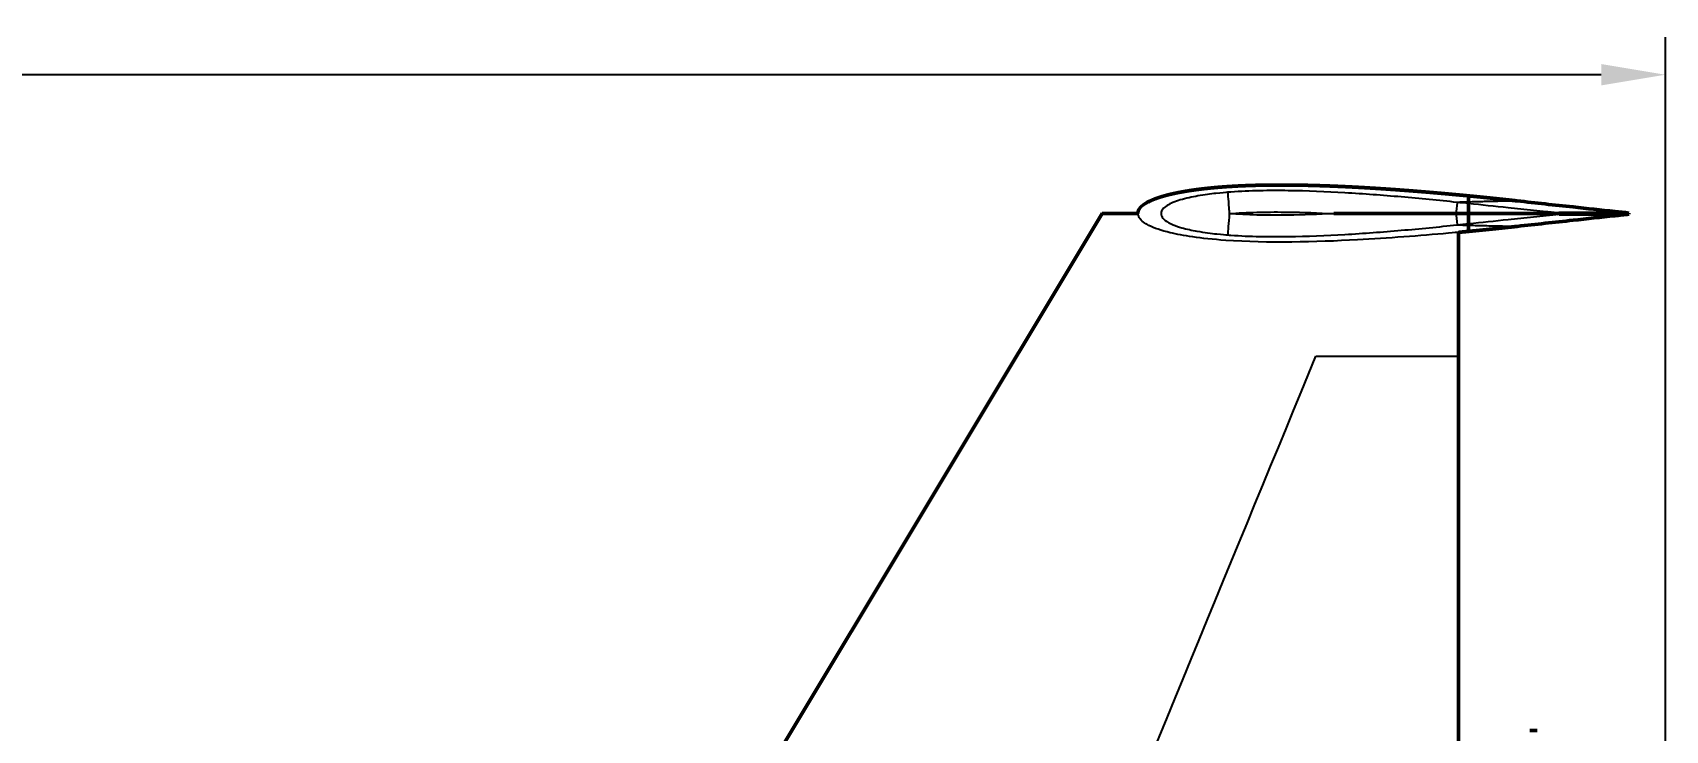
# Model space of a CAD drawing. Header units: inches. Extents: x -35.3 to 25, y 1.9 to 19.6.
# Drawn here: x 18.92 to 25.02, y 13.9 to 16.51 of the extents above; entities that cross this region are included whole.
import ezdxf

# ---------------------------------------------------------------- set-up
doc = ezdxf.new("R2010")
doc.units = ezdxf.units.IN
doc.header["$LTSCALE"] = 0.75
doc.header["$MEASUREMENT"] = 0
for name, color, linetype, lineweight in [('Dimensions', 7, 'Continuous', 25), ('Visible', 7, 'Continuous', 50), ('Visible Narrow', 7, 'Continuous', 25)]:
    doc.layers.add(name, color=color, linetype=linetype, lineweight=lineweight)
doc.styles.get("Standard").update_dxf_attribs({"font": 'arial.ttf'})
doc.dimstyles.get("Standard").update_dxf_attribs({"dimtxt": 0.24, "dimasz": 0.24, "dimexe": 0.14, "dimexo": 0.14, "dimgap": 0.1, "dimtad": 0, "dimtih": 1, "dimtoh": 1, "dimlfac": 0.083333, "dimzin": 12, "dimdsep": 46, "dimtxsty": 'Standard', "dimcen": 0, "dimclrd": 256, "dimclre": 256, "dimclrt": 256, "dimazin": 3, "dimtp": 0.01, "dimtm": 0.01, "dimtfac": 1, "dimtofl": 0, "dimtmove": 0, "dimatfit": 3, "dimfxl": 1, "dimtolj": 1, "dimtzin": 12, "dimarcsym": 1})

# ---------------------------------------------------------------- blocks, each defined once
blk = doc.blocks.new('*D7')
at = {"layer": 'Defpoints', "color": 0, "transparency": 16777216}
for p in [(25.022089, 16.348685), (25.022089, 12.229037), (9.022089, 11.495704)]:
    blk.add_point(p, dxfattribs=at)
at = {"layer": 'Dimensions', "lineweight": -2, "transparency": 16777216}
for p, q in [((9.022089, 11.635704), (9.022089, 16.488685)), ((25.022089, 12.369037), (25.022089, 16.488685)), ((9.262089, 16.348685), (17.264115, 16.348685)), ((24.782089, 16.348685), (17.78286, 16.348685))]:
    blk.add_line(p, q, dxfattribs=at)
at = {"layer": 'Dimensions', "transparency": 16777216}
for points in [[(9.262089, 16.388685), (9.262089, 16.308685), (9.022089, 16.348685)], [(24.782089, 16.388685), (24.782089, 16.308685), (25.022089, 16.348685)]]:
    blk.add_solid(points, dxfattribs=at)
at = {"layer": 'Dimensions', "transparency": 16777216, "insert": (17.523488, 16.348685), "char_height": 0.24, "attachment_point": 5}
blk.add_mtext('\\A1;12', dxfattribs=at)

msp = doc.modelspace()

# ---------------------------------------------------------------- linework, layer by layer
at = {"layer": 'Visible', "extrusion": (-1, 2e-16, 0)}
for p, q in [((20.9348, 12.528), (22.9154, 15.829)), ((24.8859, 15.8313, 0.0043), (24.6246, 15.8308, 3.254)), ((24.6246, 15.8272, 3.254), (24.8859, 15.8268, 0.0043)), ((24.8859, 15.8268, 0.0043), (24.8859, 15.8313, 0.0043)), ((24.2488, 15.2957, 0.0021), (24.2488, 15.759, 0.0017)), ((24.2488, 13.029, 0.0038), (24.2488, 15.2957, 0.0021)), ((24.5154, 13.8957), (24.5421, 13.8957))]:
    msp.add_line(p, q, dxfattribs=at)
at = {"layer": 'Visible'}
for points, degree, knots in [([(23.0488, 15.829), (23.0488, 15.8296), (23.0488, 15.8307), (23.0489, 15.8324), (23.0493, 15.8347), (23.05, 15.8374), (23.0509, 15.8401), (23.0521, 15.8428), (23.0536, 15.8453), (23.0553, 15.8478), (23.0572, 15.8503), (23.0592, 15.8527), (23.0615, 15.855), (23.0639, 15.8572), (23.0664, 15.8593), (23.0691, 15.8615), (23.072, 15.8635), (23.0749, 15.8655), (23.078, 15.8674), (23.0811, 15.8693), (23.0844, 15.8711), (23.0878, 15.8729), (23.0912, 15.8747), (23.0948, 15.8764), (23.0984, 15.878), (23.1021, 15.8797), (23.1059, 15.8812), (23.1098, 15.8828), (23.1137, 15.8843), (23.1177, 15.8858), (23.1218, 15.8872), (23.1259, 15.8886), (23.1301, 15.89), (23.1343, 15.8914), (23.1386, 15.8927), (23.143, 15.894), (23.1474, 15.8952), (23.1519, 15.8965), (23.1564, 15.8977), (23.161, 15.8989), (23.1656, 15.9), (23.1703, 15.9012), (23.175, 15.9023), (23.1798, 15.9033), (23.1846, 15.9044), (23.1894, 15.9055), (23.1943, 15.9065), (23.1992, 15.9075), (23.2042, 15.9084), (23.2092, 15.9094), (23.2142, 15.9103), (23.2193, 15.9112), (23.2244, 15.9121), (23.2296, 15.913), (23.2348, 15.9138), (23.24, 15.9147), (23.2453, 15.9155), (23.2506, 15.9163), (23.2559, 15.9171), (23.2612, 15.9178), (23.2666, 15.9185), (23.272, 15.9193), (23.2775, 15.92), (23.2829, 15.9207), (23.2885, 15.9213), (23.294, 15.922), (23.2995, 15.9226), (23.3051, 15.9232), (23.3107, 15.9238), (23.3164, 15.9244), (23.322, 15.925), (23.3277, 15.9255), (23.3334, 15.9261), (23.3392, 15.9266), (23.3449, 15.9271), (23.3507, 15.9276), (23.3565, 15.928), (23.3624, 15.9285), (23.3682, 15.9289), (23.3741, 15.9294), (23.38, 15.9298), (23.3859, 15.9302), (23.3918, 15.9306), (23.3978, 15.9309), (23.4038, 15.9313), (23.4098, 15.9316), (23.4158, 15.932), (23.4218, 15.9323), (23.4279, 15.9326), (23.4339, 15.9329), (23.44, 15.9331), (23.4461, 15.9334), (23.4523, 15.9337), (23.4584, 15.9339), (23.4645, 15.9341), (23.4707, 15.9343), (23.4769, 15.9345), (23.4831, 15.9347), (23.4893, 15.9349), (23.4956, 15.9351), (23.5018, 15.9352), (23.5081, 15.9353), (23.5144, 15.9355), (23.5206, 15.9356), (23.5269, 15.9357), (23.5333, 15.9358), (23.5396, 15.9359), (23.5459, 15.9359), (23.5523, 15.936), (23.5587, 15.936), (23.565, 15.9361), (23.5714, 15.9361), (23.5778, 15.9361), (23.5843, 15.9361), (23.5907, 15.9361), (23.5971, 15.9361), (23.6036, 15.9361), (23.61, 15.936), (23.6165, 15.936), (23.623, 15.9359), (23.6295, 15.9359), (23.6359, 15.9358), (23.6425, 15.9357), (23.649, 15.9356), (23.6555, 15.9355), (23.662, 15.9354), (23.6686, 15.9353), (23.6751, 15.9351), (23.6817, 15.935), (23.6882, 15.9348), (23.6948, 15.9347), (23.7014, 15.9345), (23.708, 15.9343), (23.7145, 15.9341), (23.7211, 15.934), (23.7277, 15.9337), (23.7344, 15.9335), (23.741, 15.9333), (23.7476, 15.9331), (23.7542, 15.9329), (23.7609, 15.9326), (23.7675, 15.9324), (23.7741, 15.9321), (23.7808, 15.9318), (23.7874, 15.9316), (23.7941, 15.9313), (23.8007, 15.931), (23.8074, 15.9307), (23.8141, 15.9304), (23.8207, 15.9301), (23.8274, 15.9298), (23.8341, 15.9295), (23.8408, 15.9291), (23.8475, 15.9288), (23.8541, 15.9285), (23.8608, 15.9281), (23.8675, 15.9278), (23.8742, 15.9274), (23.8809, 15.927), (23.8876, 15.9267), (23.8943, 15.9263), (23.901, 15.9259), (23.9077, 15.9255), (23.9144, 15.9251), (23.9211, 15.9247), (23.9278, 15.9243), (23.9345, 15.9239), (23.9412, 15.9235), (23.9479, 15.923), (23.9546, 15.9226), (23.9613, 15.9222), (23.968, 15.9217), (23.9747, 15.9213), (23.9814, 15.9208), (23.9881, 15.9204), (23.9948, 15.9199), (24.0015, 15.9194), (24.0081, 15.919), (24.0148, 15.9185), (24.0215, 15.918), (24.0282, 15.9175), (24.0349, 15.917), (24.0416, 15.9165), (24.0482, 15.916), (24.0549, 15.9155), (24.0616, 15.915), (24.0682, 15.9145), (24.0749, 15.914), (24.0815, 15.9135), (24.0882, 15.9129), (24.0948, 15.9124), (24.1015, 15.9119), (24.1081, 15.9113), (24.1148, 15.9108), (24.1214, 15.9103), (24.128, 15.9097), (24.1346, 15.9092), (24.1412, 15.9086), (24.1478, 15.9081), (24.1544, 15.9075), (24.161, 15.9069), (24.1676, 15.9064), (24.1742, 15.9058), (24.1808, 15.9052), (24.1873, 15.9046), (24.1939, 15.9041), (24.2004, 15.9035), (24.207, 15.9029), (24.2135, 15.9023), (24.22, 15.9017), (24.2266, 15.9011), (24.2331, 15.9005), (24.2396, 15.8999), (24.2461, 15.8993), (24.2525, 15.8987), (24.259, 15.8981), (24.2655, 15.8975), (24.2719, 15.8969), (24.2773, 15.8964), (24.2814, 15.896), (24.2842, 15.8957), (24.2857, 15.8955), (24.2859, 15.8955)], 5, [-0.5, -0.5, -0.5, -0.5, -0.5, -0.5, -0.4984615, -0.4969231, -0.4953846, -0.4938462, -0.4923077, -0.4907692, -0.4892308, -0.4876923, -0.4861538, -0.4846154, -0.4830769, -0.4815385, -0.48, -0.4784615, -0.4769231, -0.4753846, -0.4738462, -0.4723077, -0.4707692, -0.4692308, -0.4676923, -0.4661538, -0.4646154, -0.4630769, -0.4615385, -0.46, -0.4584615, -0.4569231, -0.4553846, -0.4538462, -0.4523077, -0.4507692, -0.4492308, -0.4476923, -0.4461538, -0.4446154, -0.4430769, -0.4415385, -0.44, -0.4384615, -0.4369231, -0.4353846, -0.4338462, -0.4323077, -0.4307692, -0.4292308, -0.4276923, -0.4261538, -0.4246154, -0.4230769, -0.4215385, -0.42, -0.4184615, -0.4169231, -0.4153846, -0.4138462, -0.4123077, -0.4107692, -0.4092308, -0.4076923, -0.4061538, -0.4046154, -0.4030769, -0.4015385, -0.4, -0.3984615, -0.3969231, -0.3953846, -0.3938462, -0.3923077, -0.3907692, -0.3892308, -0.3876923, -0.3861538, -0.3846154, -0.3830769, -0.3815385, -0.38, -0.3784615, -0.3769231, -0.3753846, -0.3738462, -0.3723077, -0.3707692, -0.3692308, -0.3676923, -0.3661538, -0.3646154, -0.3630769, -0.3615385, -0.36, -0.3584615, -0.3569231, -0.3553846, -0.3538462, -0.3523077, -0.3507692, -0.3492308, -0.3476923, -0.3461538, -0.3446154, -0.3430769, -0.3415385, -0.34, -0.3384615, -0.3369231, -0.3353846, -0.3338462, -0.3323077, -0.3307692, -0.3292308, -0.3276923, -0.3261538, -0.3246154, -0.3230769, -0.3215385, -0.32, -0.3184615, -0.3169231, -0.3153846, -0.3138462, -0.3123077, -0.3107692, -0.3092308, -0.3076923, -0.3061538, -0.3046154, -0.3030769, -0.3015385, -0.3, -0.2984615, -0.2969231, -0.2953846, -0.2938462, -0.2923077, -0.2907692, -0.2892308, -0.2876923, -0.2861538, -0.2846154, -0.2830769, -0.2815385, -0.28, -0.2784615, -0.2769231, -0.2753846, -0.2738462, -0.2723077, -0.2707692, -0.2692308, -0.2676923, -0.2661538, -0.2646154, -0.2630769, -0.2615385, -0.26, -0.2584615, -0.2569231, -0.2553846, -0.2538462, -0.2523077, -0.2507692, -0.2492308, -0.2476923, -0.2461538, -0.2446154, -0.2430769, -0.2415385, -0.24, -0.2384615, -0.2369231, -0.2353846, -0.2338462, -0.2323077, -0.2307692, -0.2292308, -0.2276923, -0.2261538, -0.2246154, -0.2230769, -0.2215385, -0.22, -0.2184615, -0.2169231, -0.2153846, -0.2138462, -0.2123077, -0.2107692, -0.2092308, -0.2076923, -0.2061538, -0.2046154, -0.2030769, -0.2015385, -0.2, -0.1984615, -0.1969231, -0.1953846, -0.1938462, -0.1923077, -0.1907692, -0.1892308, -0.1876923, -0.1861538, -0.1846154, -0.1830769, -0.1815385, -0.18, -0.1784615, -0.1769231, -0.1753846, -0.1738462, -0.1723077, -0.1707692, -0.1692308, -0.1676923, -0.1661538, -0.1658872, -0.1658872, -0.1658872, -0.1658872, -0.1658872, -0.1658872]), ([(24.2859, 15.8723, 2.6293), (24.2859, 15.8752, 2.3125), (24.2859, 15.8781, 1.9921), (24.2859, 15.886, 1.1034), (24.2859, 15.8908, 0.5498), (24.2859, 15.8955)], 3, [-59.775531, -59.775531, -59.775531, -59.775531, -37.704529, -37.704529, 0, 0, 0, 0]), ([(24.2859, 15.8955), (24.287, 15.8954), (24.2893, 15.8952), (24.293, 15.8948), (24.2979, 15.8944), (24.304, 15.8938), (24.3104, 15.8931), (24.3168, 15.8925), (24.3232, 15.8919), (24.3295, 15.8913), (24.3359, 15.8906), (24.3422, 15.89), (24.3485, 15.8893), (24.3548, 15.8887), (24.3611, 15.8881), (24.3674, 15.8874), (24.3736, 15.8868), (24.3799, 15.8861), (24.3861, 15.8855), (24.3923, 15.8848), (24.3985, 15.8842), (24.4047, 15.8835), (24.4109, 15.8829), (24.417, 15.8822), (24.4232, 15.8816), (24.4293, 15.8809), (24.4354, 15.8803), (24.4415, 15.8796), (24.4476, 15.8789), (24.4536, 15.8783), (24.4589, 15.8777), (24.463, 15.8773), (24.4659, 15.8769), (24.4676, 15.8768), (24.4681, 15.8767)], 5, [-0.16588722, -0.16588722, -0.16588722, -0.16588722, -0.16588722, -0.16588722, -0.16461538, -0.16307692, -0.16153846, -0.16, -0.15846154, -0.15692308, -0.15538462, -0.15384615, -0.15230769, -0.15076923, -0.14923077, -0.14769231, -0.14615385, -0.14461538, -0.14307692, -0.14153846, -0.14, -0.13846154, -0.13692308, -0.13538462, -0.13384615, -0.13230769, -0.13076923, -0.12923077, -0.12769231, -0.12615385, -0.12461538, -0.12307692, -0.12153846, -0.12092747, -0.12092747, -0.12092747, -0.12092747, -0.12092747, -0.12092747]), ([(24.2859, 15.8723, 2.6293), (24.2859, 15.8752, 2.3125), (24.2859, 15.8781, 1.9921), (24.2859, 15.886, 1.1034), (24.2859, 15.8908, 0.5498), (24.2859, 15.8955)], 3, [-59.775531, -59.775531, -59.775531, -59.775531, -37.704529, -37.704529, 0, 0, 0, 0]), ([(24.2859, 15.7625), (24.2857, 15.7625), (24.2842, 15.7624), (24.2814, 15.7621), (24.2773, 15.7617), (24.2719, 15.7612), (24.2655, 15.7606), (24.2596, 15.76), (24.2549, 15.7596), (24.2516, 15.7593), (24.2495, 15.7591), (24.2488, 15.759)], 5, [-0.834112776, -0.834112776, -0.834112776, -0.834112776, -0.834112776, -0.834112776, -0.833846154, -0.832307692, -0.830769231, -0.829230769, -0.827692308, -0.826153846, -0.825254249, -0.825254249, -0.825254249, -0.825254249, -0.825254249, -0.825254249]), ([(24.4681, 15.7814), (24.4676, 15.7813), (24.4659, 15.7811), (24.463, 15.7808), (24.4589, 15.7804), (24.4536, 15.7798), (24.4476, 15.7791), (24.4415, 15.7785), (24.4354, 15.7778), (24.4293, 15.7772), (24.4232, 15.7765), (24.417, 15.7758), (24.4109, 15.7752), (24.4047, 15.7745), (24.3985, 15.7739), (24.3923, 15.7732), (24.3861, 15.7726), (24.3799, 15.7719), (24.3736, 15.7713), (24.3674, 15.7707), (24.3611, 15.77), (24.3548, 15.7694), (24.3485, 15.7687), (24.3422, 15.7681), (24.3359, 15.7675), (24.3295, 15.7668), (24.3232, 15.7662), (24.3168, 15.7656), (24.3104, 15.7649), (24.304, 15.7643), (24.2979, 15.7637), (24.293, 15.7632), (24.2893, 15.7629), (24.287, 15.7626), (24.2859, 15.7625)], 5, [-0.87907253, -0.87907253, -0.87907253, -0.87907253, -0.87907253, -0.87907253, -0.87846154, -0.87692308, -0.87538462, -0.87384615, -0.87230769, -0.87076923, -0.86923077, -0.86769231, -0.86615385, -0.86461538, -0.86307692, -0.86153846, -0.86, -0.85846154, -0.85692308, -0.85538462, -0.85384615, -0.85230769, -0.85076923, -0.84923077, -0.84769231, -0.84615385, -0.84461538, -0.84307692, -0.84153846, -0.84, -0.83846154, -0.83692308, -0.83538462, -0.83411278, -0.83411278, -0.83411278, -0.83411278, -0.83411278, -0.83411278])]:
    msp.add_open_spline(points, degree=degree, knots=knots, dxfattribs=at)
at = {"layer": 'Visible', "extrusion": (0, 1, 0)}
msp.add_open_spline([(23.0504, 15.829, 0.0627), (23.0497, 15.829, 0.0626), (23.0482, 15.829, 0.0623), (23.0459, 15.829, 0.0619), (23.0428, 15.829, 0.0614), (23.039, 15.829, 0.0607), (23.0353, 15.829, 0.06), (23.0315, 15.829, 0.0593), (23.0278, 15.829, 0.0586), (23.0241, 15.829, 0.0579), (23.0205, 15.829, 0.0571), (23.0169, 15.829, 0.0563), (23.0133, 15.829, 0.0555), (23.0097, 15.829, 0.0547), (23.0062, 15.829, 0.0539), (23.0027, 15.829, 0.053), (22.9992, 15.829, 0.0522), (22.9958, 15.829, 0.0513), (22.9925, 15.829, 0.0504), (22.9891, 15.829, 0.0495), (22.9858, 15.829, 0.0485), (22.9825, 15.829, 0.0475), (22.9793, 15.829, 0.0466), (22.9762, 15.829, 0.0455), (22.973, 15.829, 0.0445), (22.9699, 15.829, 0.0435), (22.9669, 15.829, 0.0424), (22.9639, 15.829, 0.0413), (22.961, 15.829, 0.0402), (22.9581, 15.829, 0.039), (22.9553, 15.829, 0.0378), (22.9525, 15.829, 0.0366), (22.9498, 15.829, 0.0354), (22.9471, 15.829, 0.0341), (22.9445, 15.829, 0.0328), (22.942, 15.829, 0.0315), (22.9396, 15.829, 0.0301), (22.9372, 15.829, 0.0287), (22.9349, 15.829, 0.0272), (22.9327, 15.829, 0.0257), (22.9306, 15.829, 0.0242), (22.9286, 15.829, 0.0226), (22.9267, 15.829, 0.021), (22.9249, 15.829, 0.0194), (22.9232, 15.829, 0.0176), (22.9217, 15.829, 0.0159), (22.9203, 15.829, 0.014), (22.919, 15.829, 0.0122), (22.9179, 15.829, 0.0102), (22.917, 15.829, 0.0083), (22.9163, 15.829, 0.0063), (22.9158, 15.829, 0.0042), (22.9155, 15.829, 0.0025), (22.9154, 15.829, 0.0013), (22.9154, 15.829, 0.0004), (22.9154, 15.829)], degree=5, knots=[0.42157184, 0.42157184, 0.42157184, 0.42157184, 0.42157184, 0.42157184, 0.42307692, 0.42461538, 0.42615385, 0.42769231, 0.42923077, 0.43076923, 0.43230769, 0.43384615, 0.43538462, 0.43692308, 0.43846154, 0.44, 0.44153846, 0.44307692, 0.44461538, 0.44615385, 0.44769231, 0.44923077, 0.45076923, 0.45230769, 0.45384615, 0.45538462, 0.45692308, 0.45846154, 0.46, 0.46153846, 0.46307692, 0.46461538, 0.46615385, 0.46769231, 0.46923077, 0.47076923, 0.47230769, 0.47384615, 0.47538462, 0.47692308, 0.47846154, 0.48, 0.48153846, 0.48307692, 0.48461538, 0.48615385, 0.48769231, 0.48923077, 0.49076923, 0.49230769, 0.49384615, 0.49538462, 0.49692308, 0.49846154, 0.5, 0.5, 0.5, 0.5, 0.5, 0.5], dxfattribs=at)
at = {"layer": 'Visible', "extrusion": (-1.8774e-12, -1, -1.15181e-10)}
msp.add_open_spline([(24.2389, 15.829, 3.3239), (24.0927, 15.829, 3.3322), (23.9304, 15.829, 3.3333), (23.7821, 15.829, 3.3333), (23.7818, 15.829, 3.3333), (23.7816, 15.829, 3.3333)], degree=3, knots=[0, 0, 0, 0, 10.042242, 10.042242, 10.05932, 10.05932, 10.05932, 10.05932], dxfattribs=at)
at = {"layer": 'Visible', "extrusion": (3.7718e-10, -1, 5.63834e-09)}
msp.add_open_spline([(24.2859, 15.829, 3.321), (24.2699, 15.829, 3.3221), (24.2541, 15.829, 3.323), (24.2389, 15.829, 3.3239)], degree=3, dxfattribs=at)
at = {"layer": 'Visible', "extrusion": (1, -9.70165e-08, -8.78846e-10)}
msp.add_open_spline([(24.2859, 15.8666, 3.2541), (24.2859, 15.8685, 3.0458), (24.2859, 15.8704, 2.8375), (24.2859, 15.8723, 2.6293)], degree=3, dxfattribs=at)
msp.add_open_spline([(24.2859, 15.8666, 3.2541), (24.2859, 15.8685, 3.0458), (24.2859, 15.8704, 2.8375), (24.2859, 15.8723, 2.6293)], degree=3, dxfattribs=at)
at = {"layer": 'Visible', "extrusion": (-1, 8.12102e-10, 3.37075e-10)}
msp.add_open_spline([(24.2859, 15.829, 3.321), (24.2859, 15.8352, 3.3172), (24.2859, 15.8407, 3.3125), (24.2859, 15.8518, 3.3004), (24.2859, 15.8568, 3.2927), (24.2859, 15.8644, 3.2747), (24.2859, 15.8665, 3.2644), (24.2859, 15.8666, 3.2541)], degree=3, knots=[-1.835211, -1.835211, -1.835211, -1.835211, -1.33883, -1.33883, -0.710637, -0.710637, 0, 0, 0, 0], dxfattribs=at)
msp.add_open_spline([(24.2859, 15.829, 3.321), (24.2859, 15.8352, 3.3172), (24.2859, 15.8407, 3.3125), (24.2859, 15.8518, 3.3004), (24.2859, 15.8568, 3.2927), (24.2859, 15.8644, 3.2747), (24.2859, 15.8665, 3.2644), (24.2859, 15.8666, 3.2541)], degree=3, knots=[-1.835211, -1.835211, -1.835211, -1.835211, -1.33883, -1.33883, -0.710637, -0.710637, 0, 0, 0, 0], dxfattribs=at)
at = {"layer": 'Visible', "extrusion": (1, -5.38459e-11, 3.00515e-10)}
msp.add_open_spline([(24.2859, 15.7915, 3.2541), (24.2859, 15.7916, 3.2632), (24.2859, 15.7932, 3.2722), (24.2859, 15.7995, 3.2893), (24.2859, 15.8041, 3.2972), (24.2859, 15.8153, 3.3108), (24.2859, 15.8218, 3.3165), (24.2859, 15.829, 3.321)], degree=3, knots=[-1.968369, -1.968369, -1.968369, -1.968369, -1.344095, -1.344095, -0.719171, -0.719171, -0.132891, -0.132891, -0.132891, -0.132891], dxfattribs=at)
msp.add_open_spline([(24.2859, 15.7915, 3.2541), (24.2859, 15.7916, 3.2632), (24.2859, 15.7932, 3.2722), (24.2859, 15.7995, 3.2893), (24.2859, 15.8041, 3.2972), (24.2859, 15.8153, 3.3108), (24.2859, 15.8218, 3.3165), (24.2859, 15.829, 3.321)], degree=3, knots=[-1.968369, -1.968369, -1.968369, -1.968369, -1.344095, -1.344095, -0.719171, -0.719171, -0.132891, -0.132891, -0.132891, -0.132891], dxfattribs=at)
at = {"layer": 'Visible', "extrusion": (-5.5546e-12, -1, -3.28357e-11)}
msp.add_open_spline([(24.6233, 15.829, 3.2709), (24.6143, 15.829, 3.275), (24.6034, 15.829, 3.2785), (24.5673, 15.829, 3.2886), (24.5341, 15.829, 3.2945), (24.4391, 15.829, 3.3089), (24.3593, 15.829, 3.3161), (24.2859, 15.829, 3.321)], degree=3, knots=[0.029242, 0.029242, 0.029242, 0.029242, 0.700862, 0.700862, 2.611622, 2.611622, 7.327849, 7.327849, 7.327849, 7.327849], dxfattribs=at)
at = {"layer": 'Visible', "extrusion": (9.98607e-09, 9.19551e-08, -1)}
msp.add_open_spline([(24.4681, 15.8767), (24.5377, 15.869), (24.6073, 15.8614), (24.7289, 15.8482), (24.7808, 15.8426), (24.8328, 15.837)], degree=3, knots=[-9.616136, -9.616136, -9.616136, -9.616136, -4.812303, -4.812303, -1.23015, -1.23015, -1.23015, -1.23015], dxfattribs=at)
at = {"layer": 'Visible', "extrusion": (7.91941e-09, -7.25775e-08, 1)}
msp.add_open_spline([(24.8328, 15.821), (24.7808, 15.8155), (24.7289, 15.8099), (24.6073, 15.7967), (24.5377, 15.789), (24.4681, 15.7814)], degree=3, knots=[-8.385986, -8.385986, -8.385986, -8.385986, -4.80297, -4.80297, 0, 0, 0, 0], dxfattribs=at)
at = {"layer": 'Visible', "extrusion": (-0.996784, -9.1889e-11, -0.080141)}
msp.add_open_spline([(24.6233, 15.829, 3.2709), (24.6237, 15.8302, 3.2653), (24.6242, 15.8308, 3.2597), (24.6246, 15.8308, 3.254)], degree=3, dxfattribs=at)
at = {"layer": 'Visible', "extrusion": (0.996784, -5.74371e-11, 0.080141)}
msp.add_open_spline([(24.6246, 15.8272, 3.254), (24.6242, 15.8272, 3.2597), (24.6237, 15.8278, 3.2653), (24.6233, 15.829, 3.2709)], degree=3, dxfattribs=at)
at = {"layer": 'Visible', "extrusion": (0.080141, 1.0275e-08, -0.996784)}
msp.add_open_spline([(24.8859, 15.8313, 0.0043), (24.8682, 15.8332, 0.0028), (24.8505, 15.8351, 0.0014), (24.8328, 15.837)], degree=3, dxfattribs=at)
at = {"layer": 'Visible', "extrusion": (-0.080141, -6.37383e-07, 0.996784)}
msp.add_open_spline([(24.8328, 15.821), (24.8505, 15.823, 0.0014), (24.8682, 15.8249, 0.0028), (24.8859, 15.8268, 0.0043)], degree=3, dxfattribs=at)
at = {"layer": 'Visible', "extrusion": (-1, -2.32882e-07, 2.10961e-09)}
msp.add_open_spline([(24.2859, 15.7858, 2.6293), (24.2859, 15.7877, 2.8375), (24.2859, 15.7896, 3.0458), (24.2859, 15.7915, 3.2541)], degree=3, dxfattribs=at)
msp.add_open_spline([(24.2859, 15.7858, 2.6293), (24.2859, 15.7877, 2.8375), (24.2859, 15.7896, 3.0458), (24.2859, 15.7915, 3.2541)], degree=3, dxfattribs=at)
at = {"layer": 'Visible', "extrusion": (1, 2.40369e-09, -2.07987e-11)}
msp.add_open_spline([(24.2859, 15.7625), (24.2859, 15.7673, 0.553), (24.2859, 15.7721, 1.1094), (24.2859, 15.7801, 1.9979), (24.2859, 15.7829, 2.3154), (24.2859, 15.7858, 2.6293)], degree=3, knots=[-74.290872, -74.290872, -74.290872, -74.290872, -37.367333, -37.367333, -16.039492, -16.039492, -16.039492, -16.039492], dxfattribs=at)
msp.add_open_spline([(24.2859, 15.7625), (24.2859, 15.7673, 0.553), (24.2859, 15.7721, 1.1094), (24.2859, 15.7801, 1.9979), (24.2859, 15.7829, 2.3154), (24.2859, 15.7858, 2.6293)], degree=3, knots=[-74.290872, -74.290872, -74.290872, -74.290872, -37.367333, -37.367333, -16.039492, -16.039492, -16.039492, -16.039492], dxfattribs=at)
at = {"layer": 'Visible Narrow', "extrusion": (0.994323, -0.106407, 0)}
msp.add_arc((18.2807, 3.2533, 22.4169), 0.08, 0.51997, 61.90335, dxfattribs=at)
at = {"layer": 'Visible Narrow', "extrusion": (0.994323, 0.106407, -7.9e-15)}
msp.add_arc((13.1977, 3.2533, 25.7856), 0.08, 118.09665, 179.48003, dxfattribs=at)
at = {"layer": 'Visible Narrow'}
for points, knots in [([(23.3849, 15.9088, 3.2539), (23.378, 15.9082, 3.2539), (23.3621, 15.907, 3.2539), (23.3404, 15.9046, 3.2539), (23.3216, 15.9025, 3.2539), (23.2984, 15.8996, 3.2539), (23.2736, 15.8952, 3.2539), (23.2521, 15.8914, 3.2539), (23.2293, 15.8866, 3.2539), (23.2078, 15.8801, 3.2539), (23.1984, 15.8772, 3.2539), (23.1892, 15.874, 3.2539), (23.1805, 15.8704, 3.2539), (23.1724, 15.8671, 3.2539), (23.1649, 15.8633, 3.2539), (23.1582, 15.8591, 3.2539), (23.1519, 15.8551, 3.2539), (23.1464, 15.8507, 3.2539), (23.1424, 15.8457, 3.2539), (23.1405, 15.8433, 3.2539), (23.139, 15.8408, 3.2539), (23.1379, 15.8382, 3.2539), (23.1368, 15.8357, 3.2539), (23.1361, 15.833, 3.2539), (23.136, 15.8303, 3.2539), (23.1358, 15.8277, 3.2539), (23.1362, 15.8251, 3.2539), (23.1369, 15.8226, 3.2539), (23.1376, 15.8202, 3.2539), (23.1387, 15.8178, 3.2539), (23.1401, 15.8156, 3.2539), (23.1429, 15.8113, 3.2539), (23.1467, 15.8074, 3.2539), (23.1512, 15.8038, 3.2539), (23.1596, 15.7973, 3.2539), (23.1701, 15.7919, 3.2539), (23.1816, 15.7872, 3.2539), (23.1915, 15.7831, 3.2539), (23.2022, 15.7796, 3.2539), (23.2131, 15.7764, 3.2539), (23.2319, 15.771, 3.2539), (23.2515, 15.7668, 3.2539), (23.2703, 15.7634, 3.2539), (23.2979, 15.7584, 3.2539), (23.3238, 15.7552, 3.2539), (23.3441, 15.7531, 3.2539), (23.3639, 15.7509, 3.2539), (23.3784, 15.7498, 3.2539), (23.3849, 15.7493, 3.2539)], [0, 0, 0, 0, 0.129637, 0.129637, 0.129637, 0.242467, 0.242467, 0.242467, 0.340671, 0.340671, 0.340671, 0.38393, 0.38393, 0.38393, 0.42435, 0.42435, 0.42435, 0.462119, 0.462119, 0.462119, 0.479979, 0.479979, 0.479979, 0.497247, 0.497247, 0.497247, 0.513941, 0.513941, 0.513941, 0.530081, 0.530081, 0.530081, 0.560913, 0.560913, 0.560913, 0.617834, 0.617834, 0.617834, 0.667377, 0.667377, 0.667377, 0.752577, 0.752577, 0.752577, 0.877799, 0.877799, 0.877799, 1, 1, 1, 1]), ([(24.2434, 15.8711, 3.2541), (24.1738, 15.8786, 3.254), (24.1041, 15.8854, 3.254), (23.9641, 15.8975, 3.254), (23.8939, 15.9027, 3.2539), (23.7532, 15.9109, 3.2539), (23.6827, 15.9139, 3.2539), (23.5763, 15.9153, 3.2538), (23.5407, 15.9153, 3.2538), (23.4691, 15.9138, 3.2538), (23.4332, 15.9123, 3.2538), (23.3929, 15.9094, 3.2539), (23.3889, 15.9091, 3.2539), (23.3849, 15.9088, 3.2539)], [-23.772909, -23.772909, -23.772909, -23.772909, -19.011528, -19.011528, -14.250146, -14.250146, -9.488764, -9.488764, -7.108076, -7.108076, -4.727388, -4.727388, -4.466113, -4.466113, -4.466113, -4.466113]), ([(24.2488, 15.759, 0.0017), (24.2463, 15.7588, 0.0021), (24.2309, 15.7574, 0.0042), (24.105, 15.7462, 0.0213), (23.9839, 15.7369, 0.0356), (23.7152, 15.7225, 0.0628), (23.5349, 15.7179, 0.0777), (23.282, 15.7357, 0.0847), (23.2159, 15.7467, 0.0828), (23.1369, 15.7657, 0.0781), (23.1103, 15.7749, 0.0753), (23.0855, 15.7874, 0.0717), (23.0802, 15.7904, 0.0708), (23.0687, 15.7981, 0.0688), (23.0623, 15.8034, 0.0674), (23.0554, 15.8125, 0.0654), (23.0536, 15.8156, 0.0648), (23.0511, 15.8222, 0.0636), (23.0504, 15.8256, 0.0631), (23.0504, 15.829, 0.0627)], [0, 0, 0, 0, 0.170781, 0.170781, 1.115708, 1.115708, 2.410341, 2.410341, 3.197032, 3.197032, 3.780601, 3.780601, 3.939353, 3.939353, 4.15016, 4.15016, 4.246357, 4.246357, 4.33897, 4.33897, 4.33897, 4.33897]), ([(23.3912, 15.829, 3.3333), (23.395, 15.8293, 3.3333), (23.3988, 15.8296, 3.3333), (23.4372, 15.8324, 3.3333), (23.4719, 15.8338, 3.3333), (23.5413, 15.8353, 3.3333), (23.576, 15.8353, 3.3333), (23.6676, 15.8341, 3.3333), (23.7246, 15.832, 3.3333), (23.7816, 15.829, 3.3333)], [4.466113, 4.466113, 4.466113, 4.466113, 4.727388, 4.727388, 7.108076, 7.108076, 9.488764, 9.488764, 13.396679, 13.396679, 13.396679, 13.396679]), ([(23.7816, 15.829, 3.3333), (23.7246, 15.8261, 3.3333), (23.6676, 15.824, 3.3333), (23.576, 15.8227, 3.3333), (23.5413, 15.8228, 3.3333), (23.4719, 15.8243, 3.3333), (23.4372, 15.8257, 3.3333), (23.3988, 15.8284, 3.3333), (23.395, 15.8287, 3.3333), (23.3912, 15.829, 3.3333)], [17.863909, 17.863909, 17.863909, 17.863909, 21.771823, 21.771823, 24.152512, 24.152512, 26.5332, 26.5332, 26.794475, 26.794475, 26.794475, 26.794475]), ([(24.4681, 15.8767), (24.4439, 15.8761, 0.3475), (24.4197, 15.8756, 0.6948), (24.3763, 15.8745, 1.3196), (24.357, 15.8741, 1.5972), (24.3378, 15.8736, 1.8746), (24.321, 15.8732, 2.118), (24.3043, 15.8727, 2.3613), (24.2871, 15.8723, 2.6127), (24.2865, 15.8723, 2.621), (24.2859, 15.8723, 2.6293)], [0, 0, 0, 0, 24.062179, 24.062179, 43.319853, 43.319853, 43.319853, 60.219042, 60.219042, 60.794892, 60.794892, 60.794892, 60.794892]), ([(24.6246, 15.8308, 3.254), (24.6207, 15.8313, 3.254), (24.6167, 15.8317, 3.254), (24.6087, 15.8325, 3.254), (24.6047, 15.8329, 3.254), (24.5928, 15.8342, 3.254), (24.5848, 15.835, 3.254), (24.561, 15.8375, 3.254), (24.545, 15.8392, 3.254), (24.4973, 15.8442, 3.254), (24.4655, 15.8475, 3.254), (24.3844, 15.8561, 3.254), (24.3351, 15.8613, 3.254), (24.2859, 15.8666, 3.2541)], [-8.769062, -8.769062, -8.769062, -8.769062, -8.494493, -8.494493, -8.219924, -8.219924, -7.670785, -7.670785, -6.572509, -6.572509, -4.375955, -4.375955, -0.978486, -0.978486, -0.978486, -0.978486]), ([(24.2859, 15.7915, 3.2541), (24.3351, 15.7968, 3.254), (24.3844, 15.802, 3.254), (24.4655, 15.8105, 3.254), (24.4973, 15.8139, 3.254), (24.545, 15.8189, 3.254), (24.561, 15.8206, 3.254), (24.5848, 15.8231, 3.254), (24.5928, 15.8239, 3.254), (24.6047, 15.8252, 3.254), (24.6087, 15.8256, 3.254), (24.6167, 15.8264, 3.254), (24.6207, 15.8268, 3.254), (24.6246, 15.8272, 3.254)], [0.978486, 0.978486, 0.978486, 0.978486, 4.375954, 4.375954, 6.572508, 6.572508, 7.670785, 7.670785, 8.219924, 8.219924, 8.494493, 8.494493, 8.769062, 8.769062, 8.769062, 8.769062]), ([(23.3849, 15.7493, 3.2539), (23.3889, 15.749, 3.2539), (23.3929, 15.7487, 3.2539), (23.4332, 15.7458, 3.2538), (23.4691, 15.7443, 3.2538), (23.5407, 15.7428, 3.2538), (23.5763, 15.7427, 3.2538), (23.6827, 15.7442, 3.2539), (23.7532, 15.7471, 3.2539), (23.8939, 15.7553, 3.2539), (23.9641, 15.7606, 3.254), (24.1041, 15.7727, 3.254), (24.1738, 15.7795, 3.254), (24.2434, 15.787, 3.2541)], [-26.794475, -26.794475, -26.794475, -26.794475, -26.5332, -26.5332, -24.152512, -24.152512, -21.771823, -21.771823, -17.010442, -17.010442, -12.24906, -12.24906, -7.487679, -7.487679, -7.487679, -7.487679]), ([(24.2859, 15.7858, 2.6293), (24.2892, 15.7857, 2.5813), (24.2925, 15.7856, 2.5332), (24.3152, 15.785, 2.2021), (24.3348, 15.7846, 1.9189), (24.3544, 15.7841, 1.6356), (24.3733, 15.7836, 1.3633), (24.3922, 15.7832, 1.0908), (24.4301, 15.7823, 0.5456), (24.4491, 15.7818, 0.2729), (24.4681, 15.7814)], [16.323333, 16.323333, 16.323333, 16.323333, 19.663887, 19.663887, 39.327774, 39.327774, 39.327774, 58.222931, 58.222931, 77.118087, 77.118087, 77.118087, 77.118087])]:
    msp.add_open_spline(points, degree=3, knots=knots, dxfattribs=at)
at = {"layer": 'Visible Narrow', "extrusion": (0.996879, 0.07894, 1.246e-13)}
msp.add_open_spline([(23.3849, 15.9088, 3.2539), (23.3849, 15.9087, 3.2711), (23.3854, 15.9028, 3.2882), (23.3862, 15.8924, 3.3019), (23.387, 15.882, 3.3156), (23.3882, 15.867, 3.3258), (23.3895, 15.8505, 3.3304), (23.3901, 15.8435, 3.3323), (23.3906, 15.8363, 3.3333), (23.3912, 15.829, 3.3333)], degree=3, knots=[-1, -1, -1, -1, -0.587301, -0.587301, -0.587301, -0.173999, -0.173999, -0.173999, 0, 0, 0, 0], dxfattribs=at)
at = {"layer": 'Visible Narrow', "extrusion": (0.996879, -0.07894, -4.539e-13)}
msp.add_open_spline([(23.3912, 15.829, 3.3333), (23.3899, 15.8119, 3.3333), (23.3885, 15.7948, 3.3276), (23.3874, 15.7811, 3.3172), (23.3863, 15.7673, 3.3069), (23.3855, 15.7571, 3.2919), (23.3851, 15.7524, 3.2753), (23.385, 15.7504, 3.2684), (23.3849, 15.7493, 3.2611), (23.3849, 15.7493, 3.2539)], degree=3, knots=[-1, -1, -1, -1, -0.587301, -0.587301, -0.587301, -0.173999, -0.173999, -0.173999, 0, 0, 0, 0], dxfattribs=at)
at = {"layer": 'Visible Narrow'}
for points in [[(24.2859, 15.8723, 2.6293), (24.2717, 15.8719, 2.8377), (24.2575, 15.8715, 3.046), (24.2434, 15.8711, 3.2541)], [(24.2434, 15.787, 3.2541), (24.2575, 15.7866, 3.046), (24.2717, 15.7862, 2.8377), (24.2859, 15.7858, 2.6293)]]:
    msp.add_open_spline(points, degree=3, dxfattribs=at)
at = {"layer": 'Visible Narrow', "extrusion": (-7.45224e-05, 0.000496981, -1)}
msp.add_open_spline([(24.2859, 15.8666, 3.2541), (24.2717, 15.8681, 3.2541), (24.2576, 15.8696, 3.2541), (24.2434, 15.8711, 3.2541)], degree=3, dxfattribs=at)
at = {"layer": 'Visible Narrow', "extrusion": (7.4445e-05, 0.000497706, 1)}
msp.add_open_spline([(24.2434, 15.787, 3.2541), (24.2576, 15.7885, 3.2541), (24.2717, 15.79, 3.2541), (24.2859, 15.7915, 3.2541)], degree=3, dxfattribs=at)
at = {"layer": 'Visible Narrow', "extrusion": (0.924678, -0.38075, 2.25009e-11)}
msp.add_open_spline([(22.7821, 13.029, 0.1569), (23.0736, 13.7369, 0.1292), (23.4232, 14.586, 0.0952), (23.7154, 15.2957, 0.0641)], degree=3, dxfattribs=at)
at = {"layer": 'Visible Narrow', "extrusion": (0, 1, 0)}
msp.add_open_spline([(23.7154, 15.2957, 0.0641), (23.879, 15.2957, 0.0488), (24.0556, 15.2957, 0.0286), (24.2295, 15.2957, 0.0048), (24.2443, 15.2957, 0.0027), (24.2488, 15.2957, 0.0021)], degree=3, knots=[-3.482163, -3.482163, -3.482163, -3.482163, -0.306919, -0.306919, 0, 0, 0, 0], dxfattribs=at)

# ---------------------------------------------------------------- dimensions: what is measured, and where the dimension line sits
at = {"layer": 'Dimensions'}
dim = msp.add_linear_dim(base=(25.0221, 16.3487), p1=(9.0221, 11.4957), p2=(25.0221, 12.229), dimstyle='Standard', override={"dimlfac": 0.75}, dxfattribs=at)
dim.commit()
dim.dimension.update_dxf_attribs({"geometry": '*D7', "text_midpoint": (17.5235, 16.3487), "dimtype": 160})

doc.saveas('drawing.dxf')
